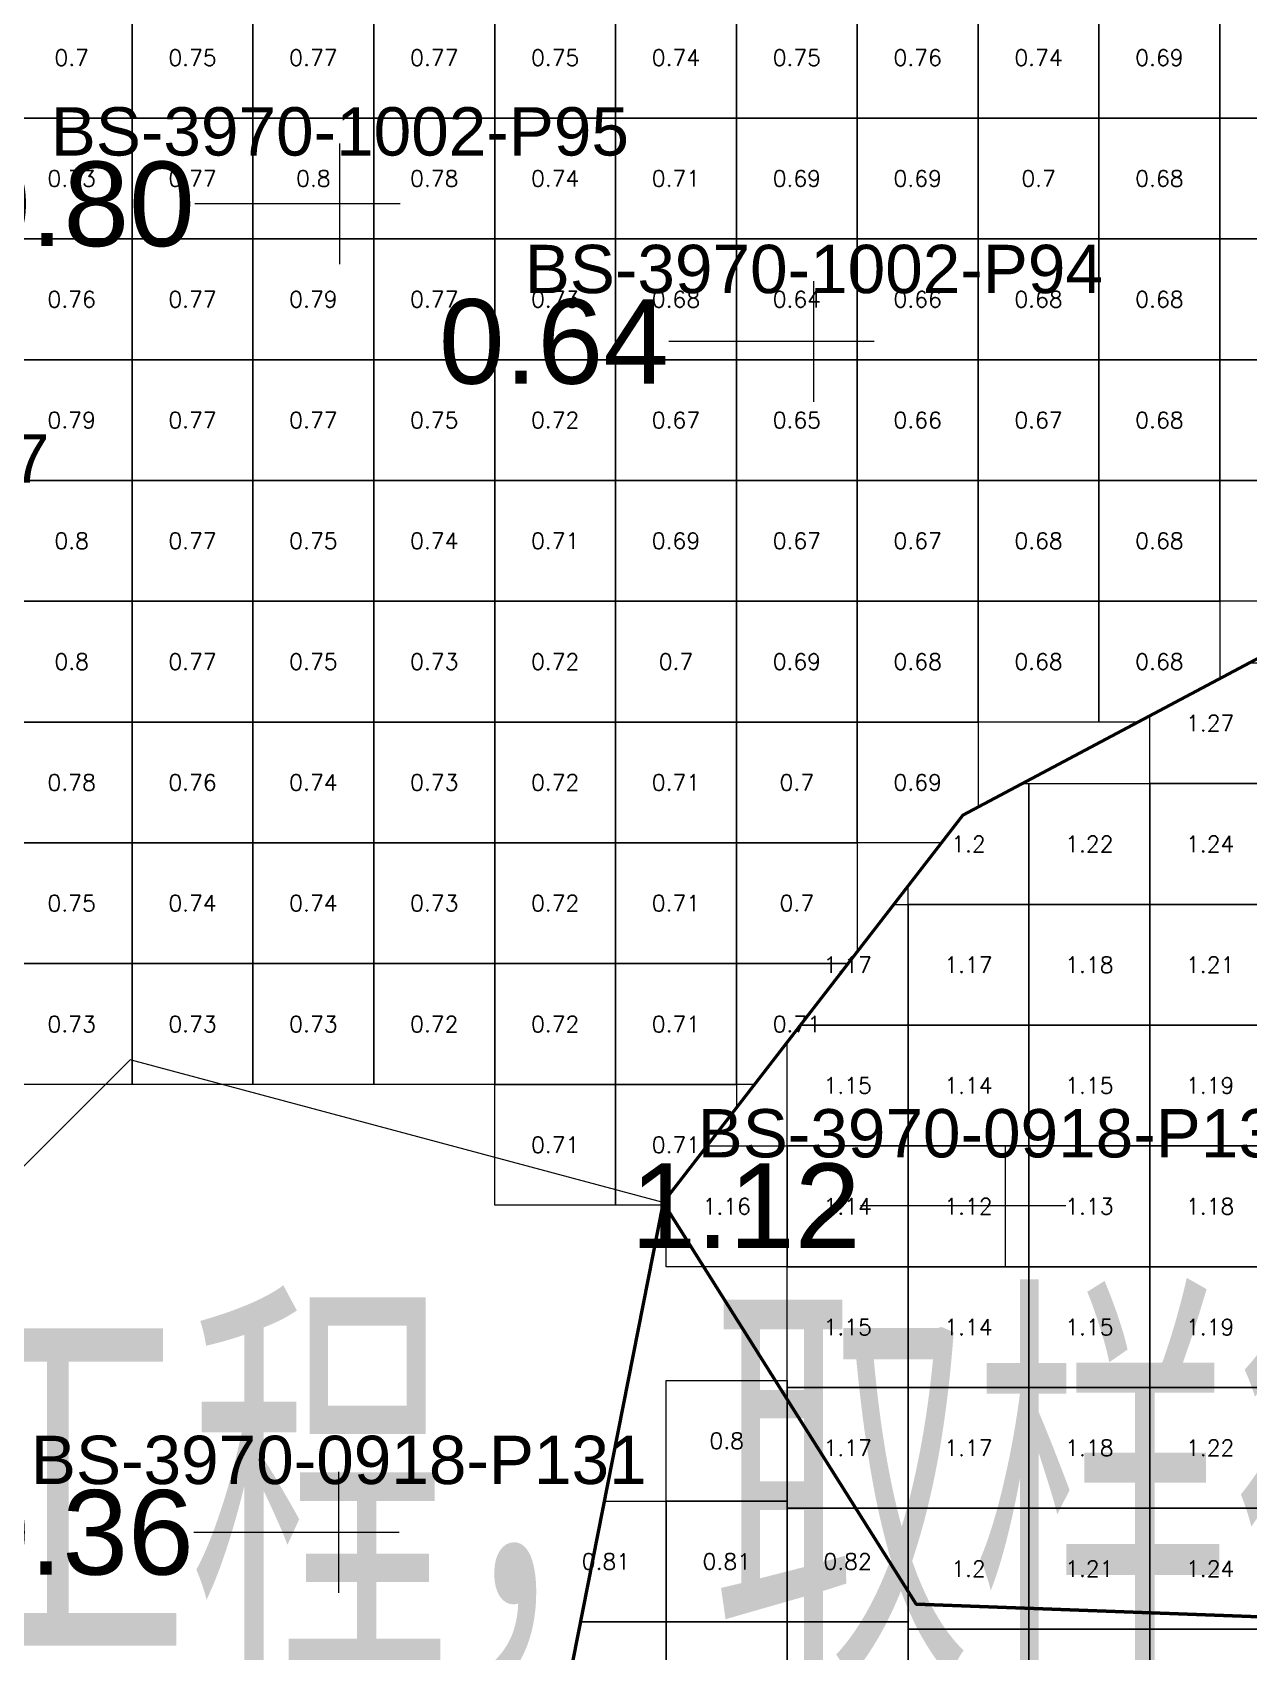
# Model space of a CAD drawing. Header units: inches. Extents: x 469759 to 470079, y 4349683 to 4349873.
# Drawn here: x 469858.06 to 469868.12, y 4349742.2 to 4349755.6 of the extents above; entities that cross this region are included whole.
import ezdxf
from ezdxf.enums import TextEntityAlignment as Align

# ---------------------------------------------------------------- set-up
doc = ezdxf.new("R2010")
doc.units = ezdxf.units.IN
doc.header["$MEASUREMENT"] = 0
for name, color, linetype, lineweight in [('点', 7, 'Continuous', 0), ('爆区方格网', 7, 'Continuous', 0), ('线条', 7, 'Continuous', 0), ('钻孔', 7, 'Continuous', 0)]:
    doc.layers.add(name, color=color, linetype=linetype, lineweight=lineweight)
doc.styles.add('3dmine_textStyle_1', font='txt.shx', dxfattribs={"height": 1, "bigfont": 'gbcbig.shx'})
doc.styles.add('3dmine_textStyle_2', font='arial.ttf', dxfattribs={"height": 1})
doc.styles.add('Standard_Shx', font='txt.shx', dxfattribs={"bigfont": 'gbcbig.shx'})

msp = doc.modelspace()

# ---------------------------------------------------------------- hatches: boundary and pattern name
at = {"layer": '钻孔', "linetype": 'Continuous', "lineweight": 0, "true_color": 0x80ffff, "extrusion": (0, 1, 0)}
for points in [[(-469861.603, 3959.872), (-469860.603, 3959.872), (-469860.603, 3971.872), (-469861.603, 3971.872)], [(-469865.525, 3959.868), (-469864.525, 3959.868), (-469864.525, 3971.868), (-469865.525, 3971.868)]]:
    msp.add_hatch(color=131, dxfattribs=at).paths.add_polyline_path(points, flags=0)
at = {"layer": '钻孔', "linetype": 'Continuous', "lineweight": 0, "true_color": 0x0000ff, "extrusion": (0, 1, 0)}
msp.add_hatch(color=5, dxfattribs=at).paths.add_polyline_path([(-469867.111, 3960.2), (-469866.111, 3960.2), (-469866.111, 3972.2), (-469867.111, 3972.2)], flags=0)
at = {"layer": '钻孔', "linetype": 'Continuous', "lineweight": 0, "true_color": 0x808080, "extrusion": (0, 1, 0)}
msp.add_hatch(color=8, dxfattribs=at).paths.add_polyline_path([(-469861.594, 3960.398), (-469860.594, 3960.398), (-469860.594, 3972.398), (-469861.594, 3972.398)], flags=0)

# ---------------------------------------------------------------- linework, layer by layer
at = {"color": 4, "linetype": 'Continuous', "lineweight": 0, "true_color": 0x00ffff, "elevation": 3966.233}
msp.add_lwpolyline([(469855.658, 4349756.452), (469860.241, 4349759.881), (469868.362, 4349765.532), (469871.556, 4349768.128), (469874.451, 4349766.853), (469875.821, 4349766.011), (469879.061, 4349763.923), (469875.09, 4349761.071), (469872.785, 4349763.564), (469870.761, 4349763.128), (469867.863, 4349760.713), (469870.09, 4349758.577), (469873.314, 4349756.381), (469875.304, 4349754.198), (469865.757, 4349749.122), (469863.277, 4349745.916), (469858.867, 4349747.095), (469855.24, 4349743.466)], dxfattribs=at)
at = {"color": 5, "linetype": 'Continuous', "lineweight": 50, "elevation": 3966.246}
msp.add_lwpolyline([(469863.277, 4349745.916), (469865.372, 4349742.59), (469870.758, 4349742.39), (469875.513, 4349745.185), (469875.059, 4349748.364), (469877.541, 4349750.341), (469880.7, 4349749.043), (469882.661, 4349748.577), (469887.283, 4349746.98), (469890.375, 4349747.712), (469892.104, 4349749.476), (469891.705, 4349752.968), (469892.637, 4349754.266), (469889.478, 4349756.794), (469884.88, 4349759.29), (469865.757, 4349749.122), (469863.277, 4349745.916)], dxfattribs=at)
at = {"color": 5, "linetype": 'Continuous', "lineweight": 53, "elevation": 3966.246}
for points in [[(469880.7, 4349749.043), (469877.541, 4349750.341), (469875.059, 4349748.364), (469875.513, 4349745.185), (469870.758, 4349742.39), (469865.372, 4349742.59), (469863.277, 4349745.916), (469863.277, 4349745.916)], [(469863.277, 4349745.916), (469862.112, 4349740.002), (469861.303, 4349735.776), (469864.089, 4349732.247), (469868.108, 4349719.891), (469869.089, 4349723.024), (469873.638, 4349721.402), (469875.959, 4349720.708), (469878.965, 4349723.109)]]:
    msp.add_lwpolyline(points, dxfattribs=at)
at = {"color": 7, "linetype": 'Continuous', "lineweight": 0, "elevation": 3966.233}
msp.add_lwpolyline([(469845.427, 4349736.191), (469868.108, 4349719.891), (469868.108, 4349719.891), (469864.089, 4349732.247), (469861.567, 4349735.442), (469861.304, 4349735.775), (469863.277, 4349745.916), (469858.867, 4349747.095), (469855.24, 4349743.466), (469853.308, 4349743.754), (469850.298, 4349745.551), (469847.477, 4349743.663), (469848.343, 4349739.646), (469845.427, 4349736.191), (469845.427, 4349736.191)], dxfattribs=at)
at = {"layer": '点', "color": 138, "linetype": 'Continuous', "lineweight": 0, "true_color": 0x004c4c}
for points, elevation in [([(469860.603, 4349753.682), (469860.603, 4349754.682)], 3971.872), ([(469861.103, 4349754.182), (469860.103, 4349754.182)], 3971.872), ([(469864.525, 4349752.543), (469864.525, 4349753.543)], 3971.868), ([(469865.025, 4349753.043), (469864.025, 4349753.043)], 3971.868), ([(469866.111, 4349745.388), (469866.111, 4349746.388)], 3972.2), ([(469866.611, 4349745.888), (469865.611, 4349745.888)], 3972.2), ([(469860.594, 4349742.684), (469860.594, 4349743.684)], 3972.398), ([(469861.094, 4349743.184), (469860.094, 4349743.184)], 3972.398)]:
    msp.add_lwpolyline(points, dxfattribs=dict(at, elevation=elevation))
at = {"layer": '爆区方格网', "color": 4, "linetype": 'Continuous', "lineweight": 0, "true_color": 0x00ffff}
for points, elevation in [([(469858.884, 4349754.892), (469857.884, 4349754.892), (469857.884, 4349755.892), (469858.884, 4349755.892), (469858.884, 4349754.892)], 3972.427), ([(469859.884, 4349754.892), (469858.884, 4349754.892), (469858.884, 4349755.892), (469859.884, 4349755.892), (469859.884, 4349754.892)], 3972.427), ([(469860.884, 4349754.892), (469859.884, 4349754.892), (469859.884, 4349755.892), (469860.884, 4349755.892), (469860.884, 4349754.892)], 3972.427), ([(469861.884, 4349754.892), (469860.884, 4349754.892), (469860.884, 4349755.892), (469861.884, 4349755.892), (469861.884, 4349754.892)], 3972.427), ([(469862.884, 4349754.892), (469861.884, 4349754.892), (469861.884, 4349755.892), (469862.884, 4349755.892), (469862.884, 4349754.892)], 3972.427), ([(469863.884, 4349754.892), (469862.884, 4349754.892), (469862.884, 4349755.892), (469863.884, 4349755.892), (469863.884, 4349754.892)], 3972.427), ([(469864.884, 4349754.892), (469863.884, 4349754.892), (469863.884, 4349755.892), (469864.884, 4349755.892), (469864.884, 4349754.892)], 3972.427), ([(469865.884, 4349754.892), (469864.884, 4349754.892), (469864.884, 4349755.892), (469865.884, 4349755.892), (469865.884, 4349754.892)], 3972.427), ([(469866.884, 4349754.892), (469865.884, 4349754.892), (469865.884, 4349755.892), (469866.884, 4349755.892), (469866.884, 4349754.892)], 3972.427), ([(469867.884, 4349754.892), (469866.884, 4349754.892), (469866.884, 4349755.892), (469867.884, 4349755.892), (469867.884, 4349754.892)], 3972.427), ([(469868.884, 4349754.892), (469867.884, 4349754.892), (469867.884, 4349755.892), (469868.884, 4349755.892), (469868.884, 4349754.892)], 3972.427), ([(469858.884, 4349753.892), (469857.884, 4349753.892), (469857.884, 4349754.892), (469858.884, 4349754.892), (469858.884, 4349753.892)], 3972.427), ([(469859.884, 4349753.892), (469858.884, 4349753.892), (469858.884, 4349754.892), (469859.884, 4349754.892), (469859.884, 4349753.892)], 3972.427), ([(469860.884, 4349753.892), (469859.884, 4349753.892), (469859.884, 4349754.892), (469860.884, 4349754.892), (469860.884, 4349753.892)], 3972.427), ([(469861.884, 4349753.892), (469860.884, 4349753.892), (469860.884, 4349754.892), (469861.884, 4349754.892), (469861.884, 4349753.892)], 3972.427), ([(469862.884, 4349753.892), (469861.884, 4349753.892), (469861.884, 4349754.892), (469862.884, 4349754.892), (469862.884, 4349753.892)], 3972.427), ([(469863.884, 4349753.892), (469862.884, 4349753.892), (469862.884, 4349754.892), (469863.884, 4349754.892), (469863.884, 4349753.892)], 3972.427), ([(469864.884, 4349753.892), (469863.884, 4349753.892), (469863.884, 4349754.892), (469864.884, 4349754.892), (469864.884, 4349753.892)], 3972.427), ([(469865.884, 4349753.892), (469864.884, 4349753.892), (469864.884, 4349754.892), (469865.884, 4349754.892), (469865.884, 4349753.892)], 3972.427), ([(469866.884, 4349753.892), (469865.884, 4349753.892), (469865.884, 4349754.892), (469866.884, 4349754.892), (469866.884, 4349753.892)], 3972.427), ([(469867.884, 4349753.892), (469866.884, 4349753.892), (469866.884, 4349754.892), (469867.884, 4349754.892), (469867.884, 4349753.892)], 3972.427), ([(469868.884, 4349753.892), (469867.884, 4349753.892), (469867.884, 4349754.892), (469868.884, 4349754.892), (469868.884, 4349753.892)], 3972.427), ([(469858.884, 4349752.892), (469857.884, 4349752.892), (469857.884, 4349753.892), (469858.884, 4349753.892), (469858.884, 4349752.892)], 3972.427), ([(469859.884, 4349752.892), (469858.884, 4349752.892), (469858.884, 4349753.892), (469859.884, 4349753.892), (469859.884, 4349752.892)], 3972.427), ([(469860.884, 4349752.892), (469859.884, 4349752.892), (469859.884, 4349753.892), (469860.884, 4349753.892), (469860.884, 4349752.892)], 3972.427), ([(469861.884, 4349752.892), (469860.884, 4349752.892), (469860.884, 4349753.892), (469861.884, 4349753.892), (469861.884, 4349752.892)], 3972.427), ([(469862.884, 4349752.892), (469861.884, 4349752.892), (469861.884, 4349753.892), (469862.884, 4349753.892), (469862.884, 4349752.892)], 3972.427), ([(469863.884, 4349752.892), (469862.884, 4349752.892), (469862.884, 4349753.892), (469863.884, 4349753.892), (469863.884, 4349752.892)], 3972.427), ([(469864.884, 4349752.892), (469863.884, 4349752.892), (469863.884, 4349753.892), (469864.884, 4349753.892), (469864.884, 4349752.892)], 3972.427), ([(469865.884, 4349752.892), (469864.884, 4349752.892), (469864.884, 4349753.892), (469865.884, 4349753.892), (469865.884, 4349752.892)], 3972.427), ([(469866.884, 4349752.892), (469865.884, 4349752.892), (469865.884, 4349753.892), (469866.884, 4349753.892), (469866.884, 4349752.892)], 3972.427), ([(469867.884, 4349752.892), (469866.884, 4349752.892), (469866.884, 4349753.892), (469867.884, 4349753.892), (469867.884, 4349752.892)], 3972.427), ([(469868.884, 4349752.892), (469867.884, 4349752.892), (469867.884, 4349753.892), (469868.884, 4349753.892), (469868.884, 4349752.892)], 3972.427), ([(469858.884, 4349751.892), (469857.884, 4349751.892), (469857.884, 4349752.892), (469858.884, 4349752.892), (469858.884, 4349751.892)], 3972.427), ([(469859.884, 4349751.892), (469858.884, 4349751.892), (469858.884, 4349752.892), (469859.884, 4349752.892), (469859.884, 4349751.892)], 3972.427), ([(469860.884, 4349751.892), (469859.884, 4349751.892), (469859.884, 4349752.892), (469860.884, 4349752.892), (469860.884, 4349751.892)], 3972.427), ([(469861.884, 4349751.892), (469860.884, 4349751.892), (469860.884, 4349752.892), (469861.884, 4349752.892), (469861.884, 4349751.892)], 3972.427), ([(469862.884, 4349751.892), (469861.884, 4349751.892), (469861.884, 4349752.892), (469862.884, 4349752.892), (469862.884, 4349751.892)], 3972.427), ([(469863.884, 4349751.892), (469862.884, 4349751.892), (469862.884, 4349752.892), (469863.884, 4349752.892), (469863.884, 4349751.892)], 3972.427), ([(469864.884, 4349751.892), (469863.884, 4349751.892), (469863.884, 4349752.892), (469864.884, 4349752.892), (469864.884, 4349751.892)], 3972.427), ([(469865.884, 4349751.892), (469864.884, 4349751.892), (469864.884, 4349752.892), (469865.884, 4349752.892), (469865.884, 4349751.892)], 3972.427), ([(469866.884, 4349751.892), (469865.884, 4349751.892), (469865.884, 4349752.892), (469866.884, 4349752.892), (469866.884, 4349751.892)], 3972.427), ([(469867.884, 4349751.892), (469866.884, 4349751.892), (469866.884, 4349752.892), (469867.884, 4349752.892), (469867.884, 4349751.892)], 3972.427), ([(469868.884, 4349751.892), (469867.884, 4349751.892), (469867.884, 4349752.892), (469868.884, 4349752.892), (469868.884, 4349751.892)], 3972.427), ([(469858.884, 4349750.892), (469857.884, 4349750.892), (469857.884, 4349751.892), (469858.884, 4349751.892), (469858.884, 4349750.892)], 3972.427), ([(469859.884, 4349750.892), (469858.884, 4349750.892), (469858.884, 4349751.892), (469859.884, 4349751.892), (469859.884, 4349750.892)], 3972.427), ([(469860.884, 4349750.892), (469859.884, 4349750.892), (469859.884, 4349751.892), (469860.884, 4349751.892), (469860.884, 4349750.892)], 3972.427), ([(469861.884, 4349750.892), (469860.884, 4349750.892), (469860.884, 4349751.892), (469861.884, 4349751.892), (469861.884, 4349750.892)], 3972.427), ([(469862.884, 4349750.892), (469861.884, 4349750.892), (469861.884, 4349751.892), (469862.884, 4349751.892), (469862.884, 4349750.892)], 3972.427), ([(469863.884, 4349750.892), (469862.884, 4349750.892), (469862.884, 4349751.892), (469863.884, 4349751.892), (469863.884, 4349750.892)], 3972.427), ([(469864.884, 4349750.892), (469863.884, 4349750.892), (469863.884, 4349751.892), (469864.884, 4349751.892), (469864.884, 4349750.892)], 3972.427), ([(469865.884, 4349750.892), (469864.884, 4349750.892), (469864.884, 4349751.892), (469865.884, 4349751.892), (469865.884, 4349750.892)], 3972.427), ([(469866.884, 4349750.892), (469865.884, 4349750.892), (469865.884, 4349751.892), (469866.884, 4349751.892), (469866.884, 4349750.892)], 3972.427), ([(469867.884, 4349750.892), (469866.884, 4349750.892), (469866.884, 4349751.892), (469867.884, 4349751.892), (469867.884, 4349750.892)], 3972.427), ([(469868.884, 4349750.892), (469867.884, 4349750.892), (469867.884, 4349751.892), (469868.884, 4349751.892), (469868.884, 4349750.892)], 3972.427), ([(469858.884, 4349749.892), (469857.884, 4349749.892), (469857.884, 4349750.892), (469858.884, 4349750.892), (469858.884, 4349749.892)], 3972.427), ([(469859.884, 4349749.892), (469858.884, 4349749.892), (469858.884, 4349750.892), (469859.884, 4349750.892), (469859.884, 4349749.892)], 3972.427), ([(469860.884, 4349749.892), (469859.884, 4349749.892), (469859.884, 4349750.892), (469860.884, 4349750.892), (469860.884, 4349749.892)], 3972.427), ([(469861.884, 4349749.892), (469860.884, 4349749.892), (469860.884, 4349750.892), (469861.884, 4349750.892), (469861.884, 4349749.892)], 3972.427), ([(469862.884, 4349749.892), (469861.884, 4349749.892), (469861.884, 4349750.892), (469862.884, 4349750.892), (469862.884, 4349749.892)], 3972.427), ([(469863.884, 4349749.892), (469862.884, 4349749.892), (469862.884, 4349750.892), (469863.884, 4349750.892), (469863.884, 4349749.892)], 3972.427), ([(469864.884, 4349749.892), (469863.884, 4349749.892), (469863.884, 4349750.892), (469864.884, 4349750.892), (469864.884, 4349749.892)], 3972.427), ([(469865.884, 4349749.892), (469864.884, 4349749.892), (469864.884, 4349750.892), (469865.884, 4349750.892), (469865.884, 4349749.892)], 3972.427), ([(469866.884, 4349749.892), (469865.884, 4349749.892), (469865.884, 4349750.892), (469866.884, 4349750.892), (469866.884, 4349749.892)], 3972.427), ([(469867.884, 4349750.253), (469867.204, 4349749.892), (469866.884, 4349749.892), (469866.884, 4349750.892), (469867.884, 4349750.892), (469867.884, 4349750.253)], 3972.427), ([(469858.884, 4349748.892), (469857.884, 4349748.892), (469857.884, 4349749.892), (469858.884, 4349749.892), (469858.884, 4349748.892)], 3972.427), ([(469859.884, 4349748.892), (469858.884, 4349748.892), (469858.884, 4349749.892), (469859.884, 4349749.892), (469859.884, 4349748.892)], 3972.427), ([(469860.884, 4349748.892), (469859.884, 4349748.892), (469859.884, 4349749.892), (469860.884, 4349749.892), (469860.884, 4349748.892)], 3972.427), ([(469861.884, 4349748.892), (469860.884, 4349748.892), (469860.884, 4349749.892), (469861.884, 4349749.892), (469861.884, 4349748.892)], 3972.427), ([(469862.884, 4349748.892), (469861.884, 4349748.892), (469861.884, 4349749.892), (469862.884, 4349749.892), (469862.884, 4349748.892)], 3972.427), ([(469863.884, 4349748.892), (469862.884, 4349748.892), (469862.884, 4349749.892), (469863.884, 4349749.892), (469863.884, 4349748.892)], 3972.427), ([(469864.884, 4349748.892), (469863.884, 4349748.892), (469863.884, 4349749.892), (469864.884, 4349749.892), (469864.884, 4349748.892)], 3972.427), ([(469865.884, 4349749.19), (469865.757, 4349749.122), (469865.579, 4349748.892), (469864.884, 4349748.892), (469864.884, 4349749.892), (469865.884, 4349749.892), (469865.884, 4349749.19)], 3972.427), ([(469858.884, 4349747.892), (469857.884, 4349747.892), (469857.884, 4349748.892), (469858.884, 4349748.892), (469858.884, 4349747.892)], 3972.427), ([(469859.884, 4349747.892), (469858.884, 4349747.892), (469858.884, 4349748.892), (469859.884, 4349748.892), (469859.884, 4349747.892)], 3972.427), ([(469860.884, 4349747.892), (469859.884, 4349747.892), (469859.884, 4349748.892), (469860.884, 4349748.892), (469860.884, 4349747.892)], 3972.427), ([(469861.884, 4349747.892), (469860.884, 4349747.892), (469860.884, 4349748.892), (469861.884, 4349748.892), (469861.884, 4349747.892)], 3972.427), ([(469862.884, 4349747.892), (469861.884, 4349747.892), (469861.884, 4349748.892), (469862.884, 4349748.892), (469862.884, 4349747.892)], 3972.427), ([(469863.884, 4349747.892), (469862.884, 4349747.892), (469862.884, 4349748.892), (469863.884, 4349748.892), (469863.884, 4349747.892)], 3972.427), ([(469864.884, 4349747.993), (469864.805, 4349747.892), (469863.884, 4349747.892), (469863.884, 4349748.892), (469864.884, 4349748.892), (469864.884, 4349747.993)], 3972.427), ([(469858.884, 4349746.892), (469857.884, 4349746.892), (469857.884, 4349747.892), (469858.884, 4349747.892), (469858.884, 4349746.892)], 3972.427), ([(469859.884, 4349746.892), (469858.884, 4349746.892), (469858.884, 4349747.892), (469859.884, 4349747.892), (469859.884, 4349746.892)], 3972.427), ([(469860.884, 4349746.892), (469859.884, 4349746.892), (469859.884, 4349747.892), (469860.884, 4349747.892), (469860.884, 4349746.892)], 3972.427), ([(469861.884, 4349746.892), (469860.884, 4349746.892), (469860.884, 4349747.892), (469861.884, 4349747.892), (469861.884, 4349746.892)], 3972.427), ([(469862.884, 4349746.892), (469861.884, 4349746.892), (469861.884, 4349747.892), (469862.884, 4349747.892), (469862.884, 4349746.892)], 3972.427), ([(469863.884, 4349746.892), (469862.884, 4349746.892), (469862.884, 4349747.892), (469863.884, 4349747.892), (469863.884, 4349746.892)], 3972.427), ([(469864.032, 4349746.892), (469863.884, 4349746.892), (469863.884, 4349747.892), (469864.805, 4349747.892), (469864.032, 4349746.892)], 3972.427), ([(469864.304, 4349743.442), (469863.304, 4349743.442), (469863.304, 4349744.442), (469864.304, 4349744.442), (469864.304, 4349743.442)], 3972.193), ([(469863.304, 4349742.442), (469862.593, 4349742.442), (469862.79, 4349743.442), (469863.304, 4349743.442), (469863.304, 4349742.442)], 3972.193), ([(469864.304, 4349743.383), (469864.304, 4349742.442), (469863.304, 4349742.442), (469863.304, 4349743.442), (469864.304, 4349743.442), (469864.304, 4349743.383)], 3972.193), ([(469865.304, 4349742.442), (469864.304, 4349742.442), (469864.304, 4349743.383), (469865.304, 4349743.383), (469865.304, 4349742.442)], 3972.193), ([(469863.304, 4349741.442), (469862.396, 4349741.442), (469862.593, 4349742.442), (469863.304, 4349742.442), (469863.304, 4349741.442)], 3972.193), ([(469864.304, 4349741.442), (469863.304, 4349741.442), (469863.304, 4349742.442), (469864.304, 4349742.442), (469864.304, 4349741.442)], 3972.193), ([(469865.304, 4349742.383), (469865.304, 4349741.442), (469864.304, 4349741.442), (469864.304, 4349742.442), (469865.304, 4349742.442), (469865.304, 4349742.383)], 3972.193), ([(469866.304, 4349741.442), (469865.304, 4349741.442), (469865.304, 4349742.383), (469866.304, 4349742.383), (469866.304, 4349741.442)], 3972.193), ([(469867.304, 4349741.442), (469866.304, 4349741.442), (469866.304, 4349742.383), (469867.304, 4349742.383), (469867.304, 4349741.442)], 3972.193), ([(469868.304, 4349741.442), (469867.304, 4349741.442), (469867.304, 4349742.383), (469868.304, 4349742.383), (469868.304, 4349741.442)], 3972.193)]:
    msp.add_lwpolyline(points, dxfattribs=dict(at, elevation=elevation))
at = {"layer": '爆区方格网', "color": 5, "linetype": 'Continuous', "lineweight": 0, "true_color": 0x0000ff, "elevation": 3972.334}
for points in [[(469868.304, 4349749.383), (469867.304, 4349749.383), (469867.304, 4349749.945), (469868.128, 4349750.383), (469868.304, 4349750.383), (469868.304, 4349749.383)], [(469866.304, 4349748.383), (469865.304, 4349748.383), (469865.304, 4349748.536), (469865.757, 4349749.122), (469866.247, 4349749.383), (469866.304, 4349749.383), (469866.304, 4349748.383)], [(469867.304, 4349748.383), (469866.304, 4349748.383), (469866.304, 4349749.383), (469867.304, 4349749.383), (469867.304, 4349748.383)], [(469868.304, 4349748.383), (469867.304, 4349748.383), (469867.304, 4349749.383), (469868.304, 4349749.383), (469868.304, 4349748.383)], [(469865.304, 4349747.383), (469864.412, 4349747.383), (469865.185, 4349748.383), (469865.304, 4349748.383), (469865.304, 4349747.383)], [(469866.304, 4349747.383), (469865.304, 4349747.383), (469865.304, 4349748.383), (469866.304, 4349748.383), (469866.304, 4349747.383)], [(469867.304, 4349747.383), (469866.304, 4349747.383), (469866.304, 4349748.383), (469867.304, 4349748.383), (469867.304, 4349747.383)], [(469868.304, 4349747.383), (469867.304, 4349747.383), (469867.304, 4349748.383), (469868.304, 4349748.383), (469868.304, 4349747.383)], [(469865.304, 4349746.383), (469864.304, 4349746.383), (469864.304, 4349747.243), (469864.412, 4349747.383), (469865.304, 4349747.383), (469865.304, 4349746.383)], [(469866.304, 4349746.383), (469865.304, 4349746.383), (469865.304, 4349747.383), (469866.304, 4349747.383), (469866.304, 4349746.383)], [(469867.304, 4349746.383), (469866.304, 4349746.383), (469866.304, 4349747.383), (469867.304, 4349747.383), (469867.304, 4349746.383)], [(469868.304, 4349746.383), (469867.304, 4349746.383), (469867.304, 4349747.383), (469868.304, 4349747.383), (469868.304, 4349746.383)], [(469864.304, 4349745.383), (469863.304, 4349745.383), (469863.304, 4349745.95), (469863.638, 4349746.383), (469864.304, 4349746.383), (469864.304, 4349745.383)], [(469865.304, 4349745.383), (469864.304, 4349745.383), (469864.304, 4349746.383), (469865.304, 4349746.383), (469865.304, 4349745.383)], [(469866.304, 4349745.383), (469865.304, 4349745.383), (469865.304, 4349746.383), (469866.304, 4349746.383), (469866.304, 4349745.383)], [(469867.304, 4349745.383), (469866.304, 4349745.383), (469866.304, 4349746.383), (469867.304, 4349746.383), (469867.304, 4349745.383)], [(469868.304, 4349745.383), (469867.304, 4349745.383), (469867.304, 4349746.383), (469868.304, 4349746.383), (469868.304, 4349745.383)], [(469865.304, 4349744.383), (469864.304, 4349744.383), (469864.304, 4349745.383), (469865.304, 4349745.383), (469865.304, 4349744.383)], [(469866.304, 4349744.383), (469865.304, 4349744.383), (469865.304, 4349745.383), (469866.304, 4349745.383), (469866.304, 4349744.383)], [(469867.304, 4349744.383), (469866.304, 4349744.383), (469866.304, 4349745.383), (469867.304, 4349745.383), (469867.304, 4349744.383)], [(469868.304, 4349744.383), (469867.304, 4349744.383), (469867.304, 4349745.383), (469868.304, 4349745.383), (469868.304, 4349744.383)], [(469865.304, 4349743.383), (469864.304, 4349743.383), (469864.304, 4349744.383), (469865.304, 4349744.383), (469865.304, 4349743.383)], [(469866.304, 4349743.383), (469865.304, 4349743.383), (469865.304, 4349744.383), (469866.304, 4349744.383), (469866.304, 4349743.383)], [(469867.304, 4349743.383), (469866.304, 4349743.383), (469866.304, 4349744.383), (469867.304, 4349744.383), (469867.304, 4349743.383)], [(469868.304, 4349743.383), (469867.304, 4349743.383), (469867.304, 4349744.383), (469868.304, 4349744.383), (469868.304, 4349743.383)], [(469866.304, 4349742.383), (469865.304, 4349742.383), (469865.304, 4349743.383), (469866.304, 4349743.383), (469866.304, 4349742.383)], [(469867.304, 4349742.383), (469866.304, 4349742.383), (469866.304, 4349743.383), (469867.304, 4349743.383), (469867.304, 4349742.383)], [(469868.304, 4349742.383), (469867.304, 4349742.383), (469867.304, 4349743.383), (469868.304, 4349743.383), (469868.304, 4349742.383)]]:
    msp.add_lwpolyline(points, dxfattribs=at)
at = {"layer": '爆区方格网', "color": 131, "linetype": 'Continuous', "lineweight": 0, "true_color": 0x80ffff, "elevation": 3972.427}
for points in [[(469862.884, 4349745.892), (469861.884, 4349745.892), (469861.884, 4349746.892), (469862.884, 4349746.892), (469862.884, 4349745.892)], [(469863.884, 4349746.7), (469863.277, 4349745.916), (469863.273, 4349745.892), (469862.884, 4349745.892), (469862.884, 4349746.892), (469863.884, 4349746.892), (469863.884, 4349746.7)]]:
    msp.add_lwpolyline(points, dxfattribs=at)
at = {"layer": '线条', "color": 138, "linetype": 'Continuous', "lineweight": 0, "true_color": 0x004c4c}
for points, elevation in [([(469860.603, 4349754.182), (469860.603, 4349754.182), (469860.603, 4349754.182)], 3971.872), ([(469864.525, 4349753.043), (469864.525, 4349753.043), (469864.525, 4349753.043)], 3971.868), ([(469866.111, 4349745.888), (469866.111, 4349745.888), (469866.111, 4349745.888)], 3972.2), ([(469860.594, 4349743.184), (469860.594, 4349743.184), (469860.594, 4349743.184)], 3972.398)]:
    msp.add_lwpolyline(points, dxfattribs=dict(at, elevation=elevation))
at = {"layer": '钻孔', "color": 131, "linetype": 'Continuous', "lineweight": 0, "true_color": 0x80ffff}
for points, elevation in [([(469860.603, 4349754.182), (469859.403, 4349754.182)], 3971.872), ([(469860.603, 4349754.182), (469859.403, 4349754.182)], 3959.872), ([(469864.525, 4349753.043), (469863.325, 4349753.043)], 3971.868), ([(469864.525, 4349753.043), (469863.325, 4349753.043)], 3959.868)]:
    msp.add_lwpolyline(points, dxfattribs=dict(at, elevation=elevation))
at = {"layer": '钻孔', "color": 5, "linetype": 'Continuous', "lineweight": 0, "true_color": 0x0000ff}
for elevation in [3972.2, 3960.2]:
    msp.add_lwpolyline([(469866.111, 4349745.888), (469864.911, 4349745.888)], dxfattribs=dict(at, elevation=elevation))
at = {"layer": '钻孔', "color": 8, "linetype": 'Continuous', "lineweight": 0, "true_color": 0x808080}
for elevation in [3972.398, 3960.398]:
    msp.add_lwpolyline([(469860.594, 4349743.184), (469859.394, 4349743.184)], dxfattribs=dict(at, elevation=elevation))

# ---------------------------------------------------------------- texts
at = {"color": 4, "linetype": 'Continuous', "lineweight": 0, "true_color": 0x00ffff, "style": '3dmine_textStyle_1'}
for s, p in [('0.7', (469858.384, 4349755.392, 3972.427)), ('0.75', (469859.384, 4349755.392, 3972.427)), ('0.77', (469860.384, 4349755.392, 3972.427)), ('0.77', (469861.384, 4349755.392, 3972.427)), ('0.75', (469862.384, 4349755.392, 3972.427)), ('0.74', (469863.384, 4349755.392, 3972.427)), ('0.75', (469864.384, 4349755.392, 3972.427)), ('0.76', (469865.384, 4349755.392, 3972.427)), ('0.74', (469866.384, 4349755.392, 3972.427)), ('0.69', (469867.384, 4349755.392, 3972.427)), ('0.73', (469858.384, 4349754.392, 3972.427)), ('0.77', (469859.384, 4349754.392, 3972.427)), ('0.8', (469860.384, 4349754.392, 3972.427)), ('0.78', (469861.384, 4349754.392, 3972.427)), ('0.74', (469862.384, 4349754.392, 3972.427)), ('0.71', (469863.384, 4349754.392, 3972.427)), ('0.69', (469864.384, 4349754.392, 3972.427)), ('0.69', (469865.384, 4349754.392, 3972.427)), ('0.7', (469866.384, 4349754.392, 3972.427)), ('0.68', (469867.384, 4349754.392, 3972.427)), ('0.76', (469858.384, 4349753.392, 3972.427)), ('0.77', (469859.384, 4349753.392, 3972.427)), ('0.79', (469860.384, 4349753.392, 3972.427)), ('0.77', (469861.384, 4349753.392, 3972.427)), ('0.73', (469862.384, 4349753.392, 3972.427)), ('0.68', (469863.384, 4349753.392, 3972.427)), ('0.64', (469864.384, 4349753.392, 3972.427)), ('0.66', (469865.384, 4349753.392, 3972.427)), ('0.68', (469866.384, 4349753.392, 3972.427)), ('0.68', (469867.384, 4349753.392, 3972.427)), ('0.79', (469858.384, 4349752.392, 3972.427)), ('0.77', (469859.384, 4349752.392, 3972.427)), ('0.77', (469860.384, 4349752.392, 3972.427)), ('0.75', (469861.384, 4349752.392, 3972.427)), ('0.72', (469862.384, 4349752.392, 3972.427)), ('0.67', (469863.384, 4349752.392, 3972.427)), ('0.65', (469864.384, 4349752.392, 3972.427)), ('0.66', (469865.384, 4349752.392, 3972.427)), ('0.67', (469866.384, 4349752.392, 3972.427)), ('0.68', (469867.384, 4349752.392, 3972.427)), ('0.8', (469858.384, 4349751.392, 3972.427)), ('0.77', (469859.384, 4349751.392, 3972.427)), ('0.75', (469860.384, 4349751.392, 3972.427)), ('0.74', (469861.384, 4349751.392, 3972.427)), ('0.71', (469862.384, 4349751.392, 3972.427)), ('0.69', (469863.384, 4349751.392, 3972.427)), ('0.67', (469864.384, 4349751.392, 3972.427)), ('0.67', (469865.384, 4349751.392, 3972.427)), ('0.68', (469866.384, 4349751.392, 3972.427)), ('0.68', (469867.384, 4349751.392, 3972.427)), ('0.8', (469858.384, 4349750.392, 3972.427)), ('0.77', (469859.384, 4349750.392, 3972.427)), ('0.75', (469860.384, 4349750.392, 3972.427)), ('0.73', (469861.384, 4349750.392, 3972.427)), ('0.72', (469862.384, 4349750.392, 3972.427)), ('0.7', (469863.384, 4349750.392, 3972.427)), ('0.69', (469864.384, 4349750.392, 3972.427)), ('0.68', (469865.384, 4349750.392, 3972.427)), ('0.68', (469866.384, 4349750.392, 3972.427)), ('0.68', (469867.384, 4349750.392, 3972.427)), ('0.78', (469858.384, 4349749.392, 3972.427)), ('0.76', (469859.384, 4349749.392, 3972.427)), ('0.74', (469860.384, 4349749.392, 3972.427)), ('0.73', (469861.384, 4349749.392, 3972.427)), ('0.72', (469862.384, 4349749.392, 3972.427)), ('0.71', (469863.384, 4349749.392, 3972.427)), ('0.7', (469864.384, 4349749.392, 3972.427)), ('0.69', (469865.384, 4349749.392, 3972.427)), ('0.75', (469858.384, 4349748.392, 3972.427)), ('0.74', (469859.384, 4349748.392, 3972.427)), ('0.74', (469860.384, 4349748.392, 3972.427)), ('0.73', (469861.384, 4349748.392, 3972.427)), ('0.72', (469862.384, 4349748.392, 3972.427)), ('0.71', (469863.384, 4349748.392, 3972.427)), ('0.7', (469864.384, 4349748.392, 3972.427)), ('0.73', (469858.384, 4349747.392, 3972.427)), ('0.73', (469859.384, 4349747.392, 3972.427)), ('0.73', (469860.384, 4349747.392, 3972.427)), ('0.72', (469861.384, 4349747.392, 3972.427)), ('0.72', (469862.384, 4349747.392, 3972.427)), ('0.71', (469863.384, 4349747.392, 3972.427)), ('0.71', (469864.384, 4349747.392, 3972.427)), ('0.8', (469863.804, 4349743.942, 3972.193)), ('0.81', (469862.804, 4349742.942, 3972.193)), ('0.81', (469863.804, 4349742.942, 3972.193)), ('0.82', (469864.804, 4349742.942, 3972.193))]:
    msp.add_text(s, height=0.1333, dxfattribs=at).set_placement(p, align=Align.MIDDLE_CENTER)
at = {"color": 5, "linetype": 'Continuous', "lineweight": 0, "true_color": 0x0000ff, "style": '3dmine_textStyle_1'}
for s, p in [('1.27', (469867.804, 4349749.883, 3972.334)), ('1.2', (469865.804, 4349748.883, 3972.334)), ('1.22', (469866.804, 4349748.883, 3972.334)), ('1.24', (469867.804, 4349748.883, 3972.334)), ('1.17', (469864.804, 4349747.883, 3972.334)), ('1.17', (469865.804, 4349747.883, 3972.334)), ('1.18', (469866.804, 4349747.883, 3972.334)), ('1.21', (469867.804, 4349747.883, 3972.334)), ('1.15', (469864.804, 4349746.883, 3972.334)), ('1.14', (469865.804, 4349746.883, 3972.334)), ('1.15', (469866.804, 4349746.883, 3972.334)), ('1.19', (469867.804, 4349746.883, 3972.334)), ('1.16', (469863.804, 4349745.883, 3972.334)), ('1.14', (469864.804, 4349745.883, 3972.334)), ('1.12', (469865.804, 4349745.883, 3972.334)), ('1.13', (469866.804, 4349745.883, 3972.334)), ('1.18', (469867.804, 4349745.883, 3972.334)), ('1.15', (469864.804, 4349744.883, 3972.334)), ('1.14', (469865.804, 4349744.883, 3972.334)), ('1.15', (469866.804, 4349744.883, 3972.334)), ('1.19', (469867.804, 4349744.883, 3972.334)), ('1.17', (469864.804, 4349743.883, 3972.334)), ('1.17', (469865.804, 4349743.883, 3972.334)), ('1.18', (469866.804, 4349743.883, 3972.334)), ('1.22', (469867.804, 4349743.883, 3972.334)), ('1.2', (469865.804, 4349742.883, 3972.334)), ('1.21', (469866.804, 4349742.883, 3972.334)), ('1.24', (469867.804, 4349742.883, 3972.334))]:
    msp.add_text(s, height=0.1333, dxfattribs=at).set_placement(p, align=Align.MIDDLE_CENTER)
at = {"color": 131, "linetype": 'Continuous', "lineweight": 0, "true_color": 0x80ffff, "style": '3dmine_textStyle_1'}
for p in [(469862.384, 4349746.392, 3972.427), (469863.384, 4349746.392, 3972.427)]:
    msp.add_text('0.71', height=0.1333, dxfattribs=at).set_placement(p, align=Align.MIDDLE_CENTER)
at = {"insert": (469855.035, 4349744.968), "char_height": 3, "attachment_point": 1, "style": 'Standard_Shx'}
msp.add_mtext_dynamic_manual_height_columns('缺工程，取样待结果出来，此区域再进行施工', width=47.18008, gutter_width=1, heights=[0], dxfattribs=at)
at = {"layer": '钻孔', "color": 138, "linetype": 'Continuous', "lineweight": 0, "true_color": 0x004c4c, "style": '3dmine_textStyle_2'}
for s, p in [('BS-3970-1002-P95', (469860.603, 4349754.582, 3971.872)), ('BS-3970-1002-P94', (469864.525, 4349753.443, 3971.868)), ('BS-3970-1002-P97', (469855.807, 4349751.875, 3972.174)), ('BS-3970-0918-P132', (469866.111, 4349746.288, 3972.2)), ('BS-3970-0918-P131', (469860.594, 4349743.584, 3972.398))]:
    msp.add_text(s, height=0.4, dxfattribs=at).set_placement(p, align=Align.CENTER)
at = {"layer": '钻孔', "color": 131, "linetype": 'Continuous', "lineweight": 0, "true_color": 0x80ffff, "style": '3dmine_textStyle_2'}
for s, p in [('0.80', (469859.403, 4349754.182, 3965.872)), ('0.64', (469863.325, 4349753.043, 3965.868))]:
    msp.add_text(s, height=0.7, dxfattribs=at).set_placement(p, align=Align.MIDDLE_RIGHT)
at = {"layer": '钻孔', "color": 5, "linetype": 'Continuous', "lineweight": 0, "true_color": 0x0000ff, "style": '3dmine_textStyle_2'}
msp.add_text('1.12', height=0.7, dxfattribs=at).set_placement((469864.911, 4349745.888, 3966.2), align=Align.MIDDLE_RIGHT)
at = {"layer": '钻孔', "color": 8, "linetype": 'Continuous', "lineweight": 0, "true_color": 0x808080, "style": '3dmine_textStyle_2'}
msp.add_text('0.36', height=0.7, dxfattribs=at).set_placement((469859.394, 4349743.184, 3966.398), align=Align.MIDDLE_RIGHT)

doc.saveas('drawing.dxf')
